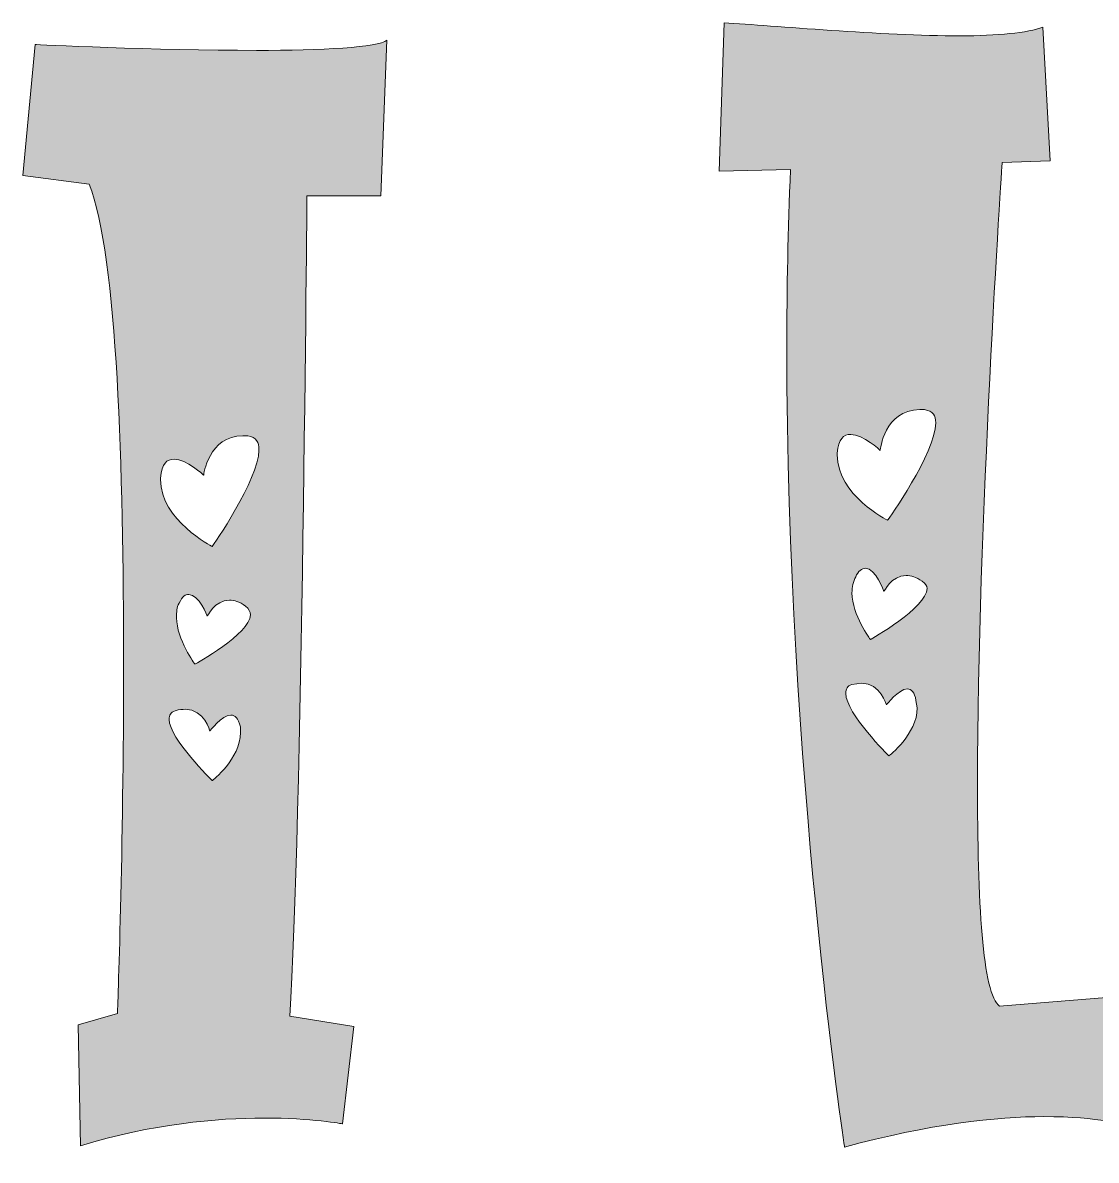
# Model space of a CAD drawing. Header units: inches. Extents: x 149 to 931, y -946 to -134.
# Drawn here: x 173.2 to 417.6, y -393 to -134.2 of the extents above; entities that cross this region are included whole.
import ezdxf

# ---------------------------------------------------------------- set-up
doc = ezdxf.new("R2010")
doc.units = ezdxf.units.IN
doc.header["$MEASUREMENT"] = 0
doc.layers.add('Layer 1', color=7, linetype='Continuous')

# ---------------------------------------------------------------- blocks, each defined once
blk = doc.blocks.new('block 6')
at = {"layer": 'Layer 1', "true_color": 0xffffff}
h = blk.add_hatch(color=7, dxfattribs=at)
h.dxf.hatch_style = 2
edge = h.paths.add_edge_path()
edge.add_spline(control_points=[(424.73, -385.07), (424.73, -385.07), (418.29, -383.09), (405.68, -383.09), (395.04, -383.09), (379.64, -384.74), (360.31, -390.04), (360.31, -390.04), (347.15, -303.98), (347.15, -207.99), (347.15, -194.75), (347.43, -181.18), (347.99, -167.61), (347.99, -167.61), (331.74, -167.94), (331.74, -167.94), (331.74, -167.94), (332.86, -134.18), (332.86, -134.18), (344.07, -134.84), (368.71, -137.16), (386.64, -137.16), (395.04, -137.16), (402.04, -136.5), (405.4, -135.17), (405.4, -135.17), (407.08, -165.62), (407.08, -165.62), (407.08, -165.62), (396.16, -165.96), (396.16, -165.96), (396.16, -165.96), (390.56, -250.03), (390.56, -306.96), (390.56, -334.43), (391.68, -355.28), (395.6, -357.93), (395.6, -357.93), (428.37, -355.28), (428.37, -355.28), (428.37, -355.28), (429.21, -316.89), (429.21, -316.89), (429.21, -316.89), (460.58, -320.2), (460.58, -320.2), (460.58, -320.2), (444.05, -372.83), (444.05, -387.72), (444.05, -387.72), (444.33, -390.04), (444.33, -390.04), (444.33, -390.04), (424.45, -393.02), (424.45, -393.02), (424.45, -393.02), (424.73, -385.07), (424.73, -385.07)], knot_values=[0, 0, 0, 0, 1, 1, 1, 2, 2, 2, 3, 3, 3, 4, 4, 4, 5, 5, 5, 6, 6, 6, 7, 7, 7, 8, 8, 8, 9, 9, 9, 10, 10, 10, 11, 11, 11, 12, 12, 12, 13, 13, 13, 14, 14, 14, 15, 15, 15, 16, 16, 16, 17, 17, 17, 18, 18, 18, 19, 19, 19, 19], degree=3, periodic=1)
edge = h.paths.add_edge_path()
edge.add_spline(control_points=[(381.04, -225.2), (381.04, -223.55), (380.48, -222.56), (378.52, -222.22), (378.52, -222.22), (377.4, -222.22), (377.4, -222.22), (369.27, -222.22), (368.43, -231.49), (368.43, -231.49), (368.43, -231.49), (364.51, -227.85), (361.71, -227.85), (360.03, -227.85), (358.91, -228.84), (358.63, -232.16), (358.63, -232.16), (358.63, -232.49), (358.63, -232.49), (358.63, -241.75), (370.11, -247.38), (370.11, -247.38), (370.11, -247.38), (381.04, -232.16), (381.04, -225.2)], knot_values=[0, 0, 0, 0, 1, 1, 1, 2, 2, 2, 3, 3, 3, 4, 4, 4, 5, 5, 5, 6, 6, 6, 7, 7, 7, 8, 8, 8, 8], degree=3, periodic=1)
edge = h.paths.add_edge_path()
edge.add_spline(control_points=[(376.84, -290.08), (376.84, -290.08), (376.56, -288.42), (376.56, -288.42), (376.28, -286.44), (375.43, -285.78), (374.59, -285.78), (372.63, -285.78), (369.83, -289.42), (369.83, -289.42), (369.83, -289.42), (368.43, -284.45), (364.23, -284.45), (364.23, -284.45), (361.99, -284.78), (361.99, -284.78), (360.87, -285.11), (360.59, -285.78), (360.59, -286.77), (360.59, -291.4), (370.39, -301), (370.39, -301), (370.39, -301), (376.84, -296.04), (376.84, -290.08)], knot_values=[0, 0, 0, 0, 1, 1, 1, 2, 2, 2, 3, 3, 3, 4, 4, 4, 5, 5, 5, 6, 6, 6, 7, 7, 7, 8, 8, 8, 8], degree=3, periodic=1)
edge = h.paths.add_edge_path()
edge.add_spline(control_points=[(379.08, -262.94), (379.08, -262.27), (378.8, -261.94), (377.96, -261.28), (376.56, -260.29), (375.43, -259.96), (374.32, -259.96), (370.95, -259.96), (369.27, -263.6), (369.27, -263.6), (369.27, -263.6), (367.31, -258.3), (365.07, -258.3), (364.23, -258.3), (363.39, -258.97), (362.83, -260.29), (362.27, -261.28), (361.99, -262.61), (361.99, -263.93), (361.99, -268.9), (366.19, -274.52), (366.19, -274.52), (366.19, -274.52), (379.08, -267.24), (379.08, -262.94)], knot_values=[0, 0, 0, 0, 1, 1, 1, 2, 2, 2, 3, 3, 3, 4, 4, 4, 5, 5, 5, 6, 6, 6, 7, 7, 7, 8, 8, 8, 8], degree=3, periodic=1)
h = blk.add_hatch(color=7, dxfattribs=at)
h.dxf.hatch_style = 2
edge = h.paths.add_edge_path()
edge.add_spline(control_points=[(185.82, -362.24), (185.82, -362.24), (194.78, -359.59), (194.78, -359.59), (194.78, -359.59), (196.18, -322.18), (196.18, -280.15), (196.18, -236.13), (194.78, -187.14), (188.34, -170.92), (188.34, -170.92), (173.22, -168.93), (173.22, -168.93), (173.22, -168.93), (176.02, -139.15), (176.02, -139.15), (176.02, -139.15), (203.46, -140.47), (226.43, -140.47), (241.28, -140.47), (254.16, -139.81), (256.12, -138.15), (256.12, -138.15), (254.72, -173.57), (254.72, -173.57), (254.72, -173.57), (237.91, -173.57), (237.91, -173.57), (237.91, -173.57), (236.79, -318.88), (233.99, -360.25), (233.99, -360.25), (248.56, -362.57), (248.56, -362.57), (248.56, -362.57), (246.04, -384.74), (246.04, -384.74), (246.04, -384.74), (239.03, -383.42), (228.11, -383.42), (217.47, -383.42), (202.62, -384.74), (186.38, -389.71), (186.38, -389.71), (185.82, -362.24), (185.82, -362.24)], knot_values=[0, 0, 0, 0, 1, 1, 1, 2, 2, 2, 3, 3, 3, 4, 4, 4, 5, 5, 5, 6, 6, 6, 7, 7, 7, 8, 8, 8, 9, 9, 9, 10, 10, 10, 11, 11, 11, 12, 12, 12, 13, 13, 13, 14, 14, 14, 15, 15, 15, 15], degree=3, periodic=1)
edge = h.paths.add_edge_path()
edge.add_spline(control_points=[(226.99, -231.49), (226.99, -229.51), (226.43, -228.51), (224.47, -228.18), (224.47, -228.18), (223.35, -228.18), (223.35, -228.18), (215.51, -228.18), (214.39, -237.12), (214.39, -237.12), (214.39, -237.12), (210.47, -233.48), (207.67, -233.48), (205.99, -233.48), (204.87, -234.47), (204.58, -237.78), (204.58, -237.78), (204.58, -238.11), (204.58, -238.11), (204.58, -247.38), (216.35, -253.34), (216.35, -253.34), (216.35, -253.34), (226.99, -238.11), (226.99, -231.49)], knot_values=[0, 0, 0, 0, 1, 1, 1, 2, 2, 2, 3, 3, 3, 4, 4, 4, 5, 5, 5, 6, 6, 6, 7, 7, 7, 8, 8, 8, 8], degree=3, periodic=1)
edge = h.paths.add_edge_path()
edge.add_spline(control_points=[(222.79, -295.71), (222.79, -295.71), (222.79, -294.38), (222.79, -294.38), (222.23, -292.4), (221.67, -291.73), (220.55, -291.73), (218.59, -291.73), (215.79, -295.38), (215.79, -295.38), (215.79, -295.38), (214.67, -290.41), (210.19, -290.41), (209.63, -290.41), (208.79, -290.41), (207.95, -290.74), (206.83, -291.07), (206.55, -291.73), (206.55, -292.73), (206.55, -297.03), (216.35, -306.63), (216.35, -306.63), (216.35, -306.63), (222.79, -301.66), (222.79, -295.71)], knot_values=[0, 0, 0, 0, 1, 1, 1, 2, 2, 2, 3, 3, 3, 4, 4, 4, 5, 5, 5, 6, 6, 6, 7, 7, 7, 8, 8, 8, 8], degree=3, periodic=1)
edge = h.paths.add_edge_path()
edge.add_spline(control_points=[(225.03, -268.9), (225.03, -268.23), (224.75, -267.57), (223.91, -266.91), (222.51, -265.92), (221.39, -265.59), (220.27, -265.59), (216.91, -265.59), (215.23, -269.23), (215.23, -269.23), (215.23, -269.23), (213.27, -264.26), (211.03, -264.26), (210.19, -264.26), (209.63, -264.59), (208.79, -266.25), (208.23, -267.24), (208.23, -268.23), (208.23, -269.56), (208.23, -274.52), (212.43, -280.15), (212.43, -280.15), (212.43, -280.15), (225.03, -273.2), (225.03, -268.9)], knot_values=[0, 0, 0, 0, 1, 1, 1, 2, 2, 2, 3, 3, 3, 4, 4, 4, 5, 5, 5, 6, 6, 6, 7, 7, 7, 8, 8, 8, 8], degree=3, periodic=1)
at = {"layer": 'Layer 1', "lineweight": 0}
for points, knots in [([(424.73, -385.07), (424.73, -385.07), (418.29, -383.09), (405.68, -383.09), (395.04, -383.09), (379.64, -384.74), (360.31, -390.04), (360.31, -390.04), (347.15, -303.98), (347.15, -207.99), (347.15, -194.75), (347.43, -181.18), (347.99, -167.61), (347.99, -167.61), (331.74, -167.94), (331.74, -167.94), (331.74, -167.94), (332.86, -134.18), (332.86, -134.18), (344.07, -134.84), (368.71, -137.16), (386.64, -137.16), (395.04, -137.16), (402.04, -136.5), (405.4, -135.17), (405.4, -135.17), (407.08, -165.62), (407.08, -165.62), (407.08, -165.62), (396.16, -165.96), (396.16, -165.96), (396.16, -165.96), (390.56, -250.03), (390.56, -306.96), (390.56, -334.43), (391.68, -355.28), (395.6, -357.93), (395.6, -357.93), (428.37, -355.28), (428.37, -355.28), (428.37, -355.28), (429.21, -316.89), (429.21, -316.89), (429.21, -316.89), (460.58, -320.2), (460.58, -320.2), (460.58, -320.2), (444.05, -372.83), (444.05, -387.72), (444.05, -387.72), (444.33, -390.04), (444.33, -390.04), (444.33, -390.04), (424.45, -393.02), (424.45, -393.02), (424.45, -393.02), (424.73, -385.07), (424.73, -385.07)], [0, 0, 0, 0, 1, 1, 1, 2, 2, 2, 3, 3, 3, 4, 4, 4, 5, 5, 5, 6, 6, 6, 7, 7, 7, 8, 8, 8, 9, 9, 9, 10, 10, 10, 11, 11, 11, 12, 12, 12, 13, 13, 13, 14, 14, 14, 15, 15, 15, 16, 16, 16, 17, 17, 17, 18, 18, 18, 19, 19, 19, 19]), ([(185.82, -362.24), (185.82, -362.24), (194.78, -359.59), (194.78, -359.59), (194.78, -359.59), (196.18, -322.18), (196.18, -280.15), (196.18, -236.13), (194.78, -187.14), (188.34, -170.92), (188.34, -170.92), (173.22, -168.93), (173.22, -168.93), (173.22, -168.93), (176.02, -139.15), (176.02, -139.15), (176.02, -139.15), (203.46, -140.47), (226.43, -140.47), (241.28, -140.47), (254.16, -139.81), (256.12, -138.15), (256.12, -138.15), (254.72, -173.57), (254.72, -173.57), (254.72, -173.57), (237.91, -173.57), (237.91, -173.57), (237.91, -173.57), (236.79, -318.88), (233.99, -360.25), (233.99, -360.25), (248.56, -362.57), (248.56, -362.57), (248.56, -362.57), (246.04, -384.74), (246.04, -384.74), (246.04, -384.74), (239.03, -383.42), (228.11, -383.42), (217.47, -383.42), (202.62, -384.74), (186.38, -389.71), (186.38, -389.71), (185.82, -362.24), (185.82, -362.24)], [0, 0, 0, 0, 1, 1, 1, 2, 2, 2, 3, 3, 3, 4, 4, 4, 5, 5, 5, 6, 6, 6, 7, 7, 7, 8, 8, 8, 9, 9, 9, 10, 10, 10, 11, 11, 11, 12, 12, 12, 13, 13, 13, 14, 14, 14, 15, 15, 15, 15]), ([(381.04, -225.2), (381.04, -223.55), (380.48, -222.56), (378.52, -222.22), (378.52, -222.22), (377.4, -222.22), (377.4, -222.22), (369.27, -222.22), (368.43, -231.49), (368.43, -231.49), (368.43, -231.49), (364.51, -227.85), (361.71, -227.85), (360.03, -227.85), (358.91, -228.84), (358.63, -232.16), (358.63, -232.16), (358.63, -232.49), (358.63, -232.49), (358.63, -241.75), (370.11, -247.38), (370.11, -247.38), (370.11, -247.38), (381.04, -232.16), (381.04, -225.2)], [0, 0, 0, 0, 1, 1, 1, 2, 2, 2, 3, 3, 3, 4, 4, 4, 5, 5, 5, 6, 6, 6, 7, 7, 7, 8, 8, 8, 8]), ([(226.99, -231.49), (226.99, -229.51), (226.43, -228.51), (224.47, -228.18), (224.47, -228.18), (223.35, -228.18), (223.35, -228.18), (215.51, -228.18), (214.39, -237.12), (214.39, -237.12), (214.39, -237.12), (210.47, -233.48), (207.67, -233.48), (205.99, -233.48), (204.87, -234.47), (204.58, -237.78), (204.58, -237.78), (204.58, -238.11), (204.58, -238.11), (204.58, -247.38), (216.35, -253.34), (216.35, -253.34), (216.35, -253.34), (226.99, -238.11), (226.99, -231.49)], [0, 0, 0, 0, 1, 1, 1, 2, 2, 2, 3, 3, 3, 4, 4, 4, 5, 5, 5, 6, 6, 6, 7, 7, 7, 8, 8, 8, 8]), ([(379.08, -262.94), (379.08, -262.27), (378.8, -261.94), (377.96, -261.28), (376.56, -260.29), (375.43, -259.96), (374.32, -259.96), (370.95, -259.96), (369.27, -263.6), (369.27, -263.6), (369.27, -263.6), (367.31, -258.3), (365.07, -258.3), (364.23, -258.3), (363.39, -258.97), (362.83, -260.29), (362.27, -261.28), (361.99, -262.61), (361.99, -263.93), (361.99, -268.9), (366.19, -274.52), (366.19, -274.52), (366.19, -274.52), (379.08, -267.24), (379.08, -262.94)], [0, 0, 0, 0, 1, 1, 1, 2, 2, 2, 3, 3, 3, 4, 4, 4, 5, 5, 5, 6, 6, 6, 7, 7, 7, 8, 8, 8, 8]), ([(225.03, -268.9), (225.03, -268.23), (224.75, -267.57), (223.91, -266.91), (222.51, -265.92), (221.39, -265.59), (220.27, -265.59), (216.91, -265.59), (215.23, -269.23), (215.23, -269.23), (215.23, -269.23), (213.27, -264.26), (211.03, -264.26), (210.19, -264.26), (209.63, -264.59), (208.79, -266.25), (208.23, -267.24), (208.23, -268.23), (208.23, -269.56), (208.23, -274.52), (212.43, -280.15), (212.43, -280.15), (212.43, -280.15), (225.03, -273.2), (225.03, -268.9)], [0, 0, 0, 0, 1, 1, 1, 2, 2, 2, 3, 3, 3, 4, 4, 4, 5, 5, 5, 6, 6, 6, 7, 7, 7, 8, 8, 8, 8]), ([(376.84, -290.08), (376.84, -290.08), (376.56, -288.42), (376.56, -288.42), (376.28, -286.44), (375.43, -285.78), (374.59, -285.78), (372.63, -285.78), (369.83, -289.42), (369.83, -289.42), (369.83, -289.42), (368.43, -284.45), (364.23, -284.45), (364.23, -284.45), (361.99, -284.78), (361.99, -284.78), (360.87, -285.11), (360.59, -285.78), (360.59, -286.77), (360.59, -291.4), (370.39, -301), (370.39, -301), (370.39, -301), (376.84, -296.04), (376.84, -290.08)], [0, 0, 0, 0, 1, 1, 1, 2, 2, 2, 3, 3, 3, 4, 4, 4, 5, 5, 5, 6, 6, 6, 7, 7, 7, 8, 8, 8, 8]), ([(222.79, -295.71), (222.79, -295.71), (222.79, -294.38), (222.79, -294.38), (222.23, -292.4), (221.67, -291.73), (220.55, -291.73), (218.59, -291.73), (215.79, -295.38), (215.79, -295.38), (215.79, -295.38), (214.67, -290.41), (210.19, -290.41), (209.63, -290.41), (208.79, -290.41), (207.95, -290.74), (206.83, -291.07), (206.55, -291.73), (206.55, -292.73), (206.55, -297.03), (216.35, -306.63), (216.35, -306.63), (216.35, -306.63), (222.79, -301.66), (222.79, -295.71)], [0, 0, 0, 0, 1, 1, 1, 2, 2, 2, 3, 3, 3, 4, 4, 4, 5, 5, 5, 6, 6, 6, 7, 7, 7, 8, 8, 8, 8])]:
    blk.add_open_spline(points, degree=3, knots=knots, dxfattribs=at)
blk = doc.blocks.new('block 4')
at = {"layer": 'Layer 1'}
blk.add_blockref('block 6', (0, 0), dxfattribs=at)
blk = doc.blocks.new('block 2')
at = {"layer": 'Layer 1'}
blk.add_blockref('block 4', (0, 0), dxfattribs=at)

msp = doc.modelspace()

# ---------------------------------------------------------------- block references
at = {"layer": 'Layer 1'}
msp.add_blockref('block 2', (0, 0), dxfattribs=at)

doc.saveas('drawing.dxf')
